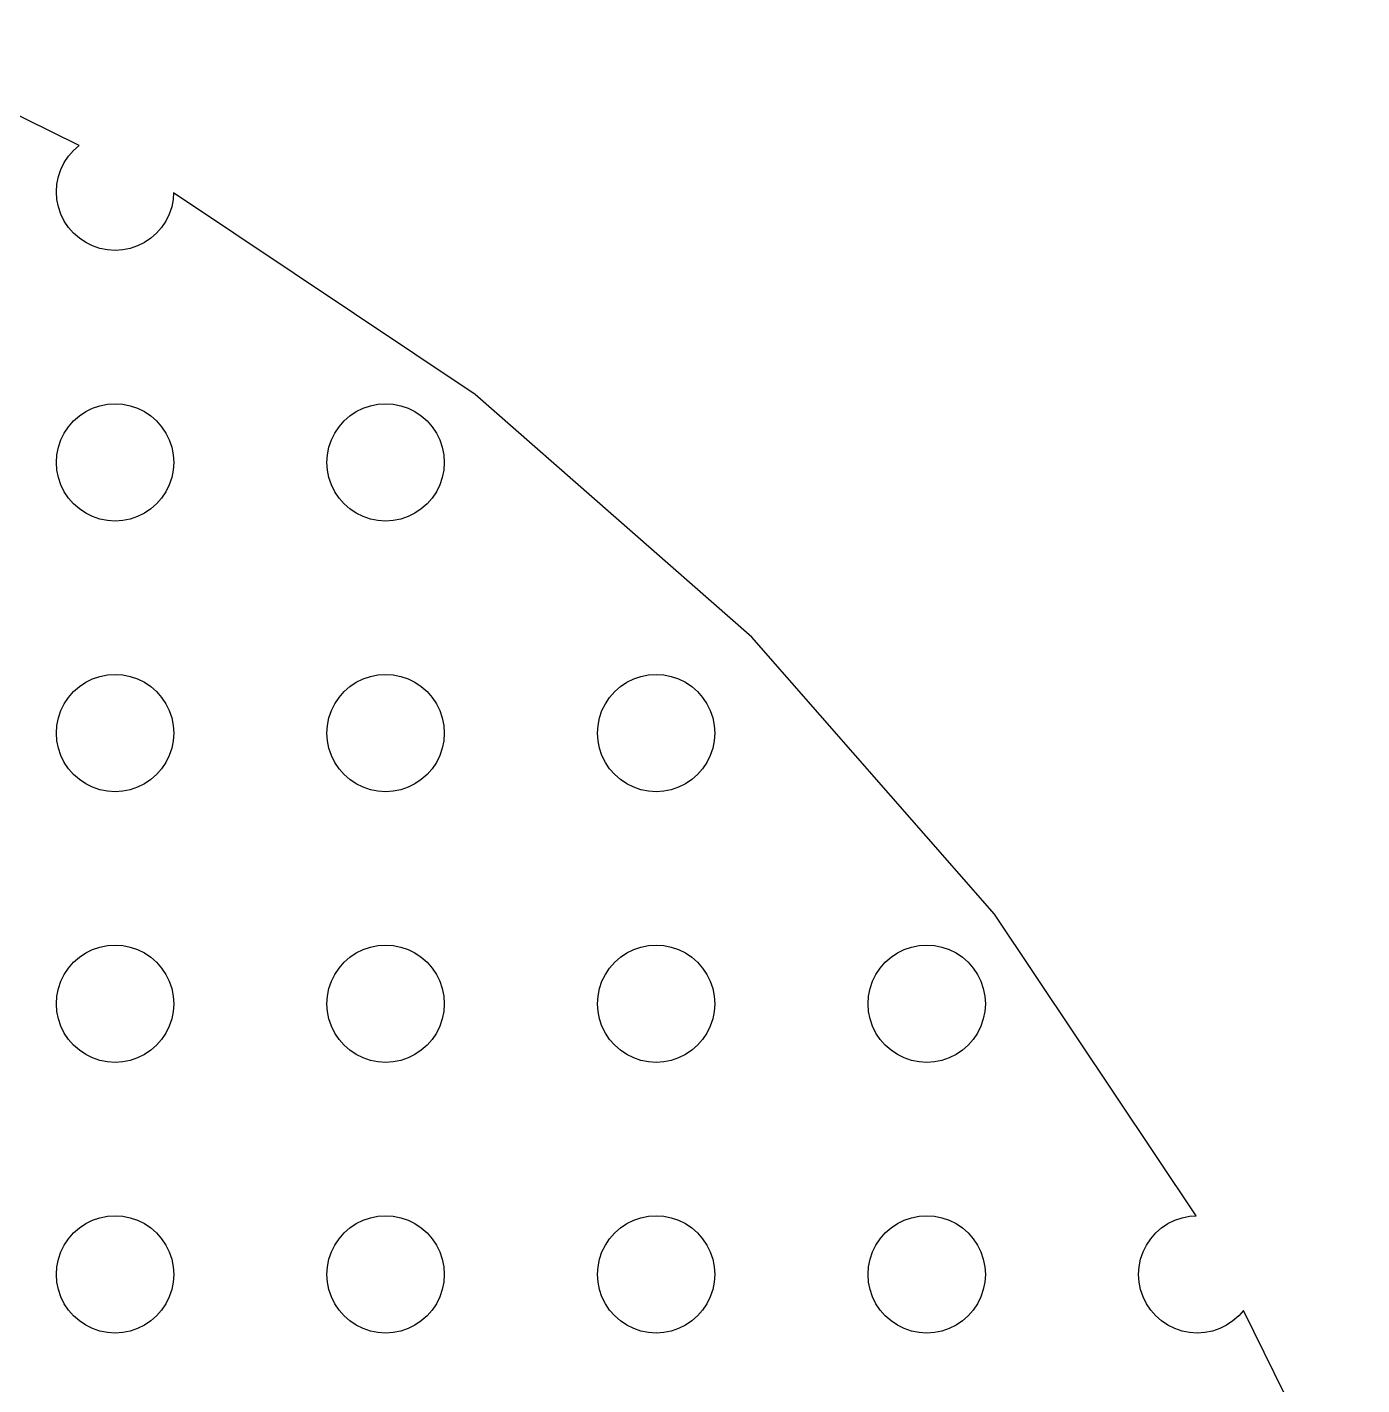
# Model space of a CAD drawing. Header units: metres. Extents: x -156 to 156, y -156 to 156.
# Drawn here: x 70.1 to 144.1, y 68.9 to 144.1 of the extents above; entities that cross this region are included whole.
import ezdxf

# ---------------------------------------------------------------- set-up
doc = ezdxf.new("R2010")
doc.units = ezdxf.units.M

msp = doc.modelspace()

# ---------------------------------------------------------------- linework, layer by layer
for p, q in [((73.0045, 137.563), (59.6986, 144.125)), ((72.1854, 136.625), (72.4216, 136.978)), ((72.4216, 136.978), (72.7019, 137.298)), ((72.7019, 137.298), (73.0045, 137.563)), ((71.8607, 135.841), (71.9974, 136.244)), ((71.9974, 136.244), (72.1854, 136.625)), ((71.7778, 135.424), (71.8607, 135.841)), ((71.75, 135), (71.7778, 135.424)), ((71.7778, 134.576), (71.75, 135)), ((78.2458, 134.936), (78.2222, 134.576)), ((94.9668, 123.763), (78.2458, 134.936)), ((71.8607, 134.159), (71.7778, 134.576)), ((71.9974, 133.756), (71.8607, 134.159)), ((78.1393, 134.159), (78.0026, 133.756)), ((78.2222, 134.576), (78.1393, 134.159)), ((72.1854, 133.375), (71.9974, 133.756)), ((72.4216, 133.022), (72.1854, 133.375)), ((77.8146, 133.375), (77.5784, 133.022)), ((78.0026, 133.756), (77.8146, 133.375)), ((72.7019, 132.702), (72.4216, 133.022)), ((73.0215, 132.422), (72.7019, 132.702)), ((77.2981, 132.702), (76.9785, 132.422)), ((77.5784, 133.022), (77.2981, 132.702)), ((73.375, 132.185), (73.0215, 132.422)), ((73.7563, 131.997), (73.375, 132.185)), ((74.1588, 131.861), (73.7563, 131.997)), ((74.5758, 131.778), (74.1588, 131.861)), ((75, 131.75), (74.5758, 131.778)), ((75.4242, 131.778), (75, 131.75)), ((75.8412, 131.861), (75.4242, 131.778)), ((76.2437, 131.997), (75.8412, 131.861)), ((76.625, 132.185), (76.2437, 131.997)), ((76.9785, 132.422), (76.625, 132.185)), ((110.309, 110.309), (94.9668, 123.763)), ((73.0215, 122.578), (73.375, 122.815)), ((73.375, 122.815), (73.7563, 123.003)), ((73.7563, 123.003), (74.1588, 123.139)), ((74.1588, 123.139), (74.5758, 123.222)), ((74.5758, 123.222), (75, 123.25)), ((75, 123.25), (75.4242, 123.222)), ((75.4242, 123.222), (75.8412, 123.139)), ((75.8412, 123.139), (76.2437, 123.003)), ((76.2437, 123.003), (76.625, 122.815)), ((76.625, 122.815), (76.9785, 122.578)), ((88.0215, 122.578), (88.375, 122.815)), ((88.375, 122.815), (88.7563, 123.003)), ((88.7563, 123.003), (89.1588, 123.139)), ((89.1588, 123.139), (89.5758, 123.222)), ((89.5758, 123.222), (90, 123.25)), ((90, 123.25), (90.4242, 123.222)), ((90.4242, 123.222), (90.8412, 123.139)), ((90.8412, 123.139), (91.2437, 123.003)), ((91.2437, 123.003), (91.625, 122.815)), ((91.625, 122.815), (91.9785, 122.578)), ((72.1854, 121.625), (72.4216, 121.978)), ((72.4216, 121.978), (72.7019, 122.298)), ((72.7019, 122.298), (73.0215, 122.578)), ((76.9785, 122.578), (77.2981, 122.298)), ((77.2981, 122.298), (77.5784, 121.978)), ((77.5784, 121.978), (77.8146, 121.625)), ((87.1854, 121.625), (87.4216, 121.978)), ((87.4216, 121.978), (87.7019, 122.298)), ((87.7019, 122.298), (88.0215, 122.578)), ((91.9785, 122.578), (92.2981, 122.298)), ((92.2981, 122.298), (92.5784, 121.978)), ((92.5784, 121.978), (92.8146, 121.625)), ((71.8607, 120.841), (71.9974, 121.244)), ((71.9974, 121.244), (72.1854, 121.625)), ((77.8146, 121.625), (78.0026, 121.244)), ((78.0026, 121.244), (78.1393, 120.841)), ((86.8607, 120.841), (86.9974, 121.244)), ((86.9974, 121.244), (87.1854, 121.625)), ((92.8146, 121.625), (93.0026, 121.244)), ((93.0026, 121.244), (93.1393, 120.841)), ((71.75, 120), (71.7778, 120.424)), ((71.7778, 120.424), (71.8607, 120.841)), ((78.1393, 120.841), (78.2222, 120.424)), ((78.2222, 120.424), (78.25, 120)), ((86.75, 120), (86.7778, 120.424)), ((86.7778, 120.424), (86.8607, 120.841)), ((93.1393, 120.841), (93.2222, 120.424)), ((93.2222, 120.424), (93.25, 120)), ((71.7778, 119.576), (71.75, 120)), ((78.25, 120), (78.2222, 119.576)), ((86.7778, 119.576), (86.75, 120)), ((93.25, 120), (93.2222, 119.576)), ((71.8607, 119.159), (71.7778, 119.576)), ((71.9974, 118.756), (71.8607, 119.159)), ((78.1393, 119.159), (78.0026, 118.756)), ((78.2222, 119.576), (78.1393, 119.159)), ((86.8607, 119.159), (86.7778, 119.576)), ((86.9974, 118.756), (86.8607, 119.159)), ((93.1393, 119.159), (93.0026, 118.756)), ((93.2222, 119.576), (93.1393, 119.159)), ((72.1854, 118.375), (71.9974, 118.756)), ((72.4216, 118.022), (72.1854, 118.375)), ((77.8146, 118.375), (77.5784, 118.022)), ((78.0026, 118.756), (77.8146, 118.375)), ((87.1854, 118.375), (86.9974, 118.756)), ((87.4216, 118.022), (87.1854, 118.375)), ((92.8146, 118.375), (92.5784, 118.022)), ((93.0026, 118.756), (92.8146, 118.375)), ((72.7019, 117.702), (72.4216, 118.022)), ((73.0215, 117.422), (72.7019, 117.702)), ((73.375, 117.185), (73.0215, 117.422)), ((76.9785, 117.422), (76.625, 117.185)), ((77.2981, 117.702), (76.9785, 117.422)), ((77.5784, 118.022), (77.2981, 117.702)), ((87.7019, 117.702), (87.4216, 118.022)), ((88.0215, 117.422), (87.7019, 117.702)), ((88.375, 117.185), (88.0215, 117.422)), ((91.9785, 117.422), (91.625, 117.185)), ((92.2981, 117.702), (91.9785, 117.422)), ((92.5784, 118.022), (92.2981, 117.702)), ((73.7563, 116.997), (73.375, 117.185)), ((74.1588, 116.861), (73.7563, 116.997)), ((74.5758, 116.778), (74.1588, 116.861)), ((75, 116.75), (74.5758, 116.778)), ((75.4242, 116.778), (75, 116.75)), ((75.8412, 116.861), (75.4242, 116.778)), ((76.2437, 116.997), (75.8412, 116.861)), ((76.625, 117.185), (76.2437, 116.997)), ((88.7563, 116.997), (88.375, 117.185)), ((89.1588, 116.861), (88.7563, 116.997)), ((89.5758, 116.778), (89.1588, 116.861)), ((90, 116.75), (89.5758, 116.778)), ((90.4242, 116.778), (90, 116.75)), ((90.8412, 116.861), (90.4242, 116.778)), ((91.2437, 116.997), (90.8412, 116.861)), ((91.625, 117.185), (91.2437, 116.997)), ((123.763, 94.9668), (110.309, 110.309)), ((73.0215, 107.578), (73.375, 107.815)), ((73.375, 107.815), (73.7563, 108.003)), ((73.7563, 108.003), (74.1588, 108.139)), ((74.1588, 108.139), (74.5758, 108.222)), ((74.5758, 108.222), (75, 108.25)), ((75, 108.25), (75.4242, 108.222)), ((75.4242, 108.222), (75.8412, 108.139)), ((75.8412, 108.139), (76.2437, 108.003)), ((76.2437, 108.003), (76.625, 107.815)), ((76.625, 107.815), (76.9785, 107.578)), ((88.0215, 107.578), (88.375, 107.815)), ((88.375, 107.815), (88.7563, 108.003)), ((88.7563, 108.003), (89.1588, 108.139)), ((89.1588, 108.139), (89.5758, 108.222)), ((89.5758, 108.222), (90, 108.25)), ((90, 108.25), (90.4242, 108.222)), ((90.4242, 108.222), (90.8412, 108.139)), ((90.8412, 108.139), (91.2437, 108.003)), ((91.2437, 108.003), (91.625, 107.815)), ((91.625, 107.815), (91.9785, 107.578)), ((103.022, 107.578), (103.375, 107.815)), ((103.375, 107.815), (103.756, 108.003)), ((103.756, 108.003), (104.159, 108.139)), ((104.159, 108.139), (104.576, 108.222)), ((104.576, 108.222), (105, 108.25)), ((105, 108.25), (105.424, 108.222)), ((105.424, 108.222), (105.841, 108.139)), ((105.841, 108.139), (106.244, 108.003)), ((106.244, 108.003), (106.625, 107.815)), ((106.625, 107.815), (106.978, 107.578)), ((72.1854, 106.625), (72.4216, 106.978)), ((72.4216, 106.978), (72.7019, 107.298)), ((72.7019, 107.298), (73.0215, 107.578)), ((76.9785, 107.578), (77.2981, 107.298)), ((77.2981, 107.298), (77.5784, 106.978)), ((77.5784, 106.978), (77.8146, 106.625)), ((87.1854, 106.625), (87.4216, 106.978)), ((87.4216, 106.978), (87.7019, 107.298)), ((87.7019, 107.298), (88.0215, 107.578)), ((91.9785, 107.578), (92.2981, 107.298)), ((92.2981, 107.298), (92.5784, 106.978)), ((92.5784, 106.978), (92.8146, 106.625)), ((102.185, 106.625), (102.422, 106.978)), ((102.422, 106.978), (102.702, 107.298)), ((102.702, 107.298), (103.022, 107.578)), ((106.978, 107.578), (107.298, 107.298)), ((107.298, 107.298), (107.578, 106.978)), ((107.578, 106.978), (107.815, 106.625)), ((71.8607, 105.841), (71.9974, 106.244)), ((71.9974, 106.244), (72.1854, 106.625)), ((77.8146, 106.625), (78.0026, 106.244)), ((78.0026, 106.244), (78.1393, 105.841)), ((86.8607, 105.841), (86.9974, 106.244)), ((86.9974, 106.244), (87.1854, 106.625)), ((92.8146, 106.625), (93.0026, 106.244)), ((93.0026, 106.244), (93.1393, 105.841)), ((101.861, 105.841), (101.997, 106.244)), ((101.997, 106.244), (102.185, 106.625)), ((107.815, 106.625), (108.003, 106.244)), ((108.003, 106.244), (108.139, 105.841)), ((71.75, 105), (71.7778, 105.424)), ((71.7778, 105.424), (71.8607, 105.841)), ((78.1393, 105.841), (78.2222, 105.424)), ((78.2222, 105.424), (78.25, 105)), ((86.75, 105), (86.7778, 105.424)), ((86.7778, 105.424), (86.8607, 105.841)), ((93.1393, 105.841), (93.2222, 105.424)), ((93.2222, 105.424), (93.25, 105)), ((101.75, 105), (101.778, 105.424)), ((101.778, 105.424), (101.861, 105.841)), ((108.139, 105.841), (108.222, 105.424)), ((108.222, 105.424), (108.25, 105)), ((71.7778, 104.576), (71.75, 105)), ((78.25, 105), (78.2222, 104.576)), ((86.7778, 104.576), (86.75, 105)), ((93.25, 105), (93.2222, 104.576)), ((101.778, 104.576), (101.75, 105)), ((108.25, 105), (108.222, 104.576)), ((71.8607, 104.159), (71.7778, 104.576)), ((71.9974, 103.756), (71.8607, 104.159)), ((78.1393, 104.159), (78.0026, 103.756)), ((78.2222, 104.576), (78.1393, 104.159)), ((86.8607, 104.159), (86.7778, 104.576)), ((86.9974, 103.756), (86.8607, 104.159)), ((93.1393, 104.159), (93.0026, 103.756)), ((93.2222, 104.576), (93.1393, 104.159)), ((101.861, 104.159), (101.778, 104.576)), ((101.997, 103.756), (101.861, 104.159)), ((108.139, 104.159), (108.003, 103.756)), ((108.222, 104.576), (108.139, 104.159)), ((72.1854, 103.375), (71.9974, 103.756)), ((72.4216, 103.022), (72.1854, 103.375)), ((77.8146, 103.375), (77.5784, 103.022)), ((78.0026, 103.756), (77.8146, 103.375)), ((87.1854, 103.375), (86.9974, 103.756)), ((87.4216, 103.022), (87.1854, 103.375)), ((92.8146, 103.375), (92.5784, 103.022)), ((93.0026, 103.756), (92.8146, 103.375)), ((102.185, 103.375), (101.997, 103.756)), ((102.422, 103.022), (102.185, 103.375)), ((107.815, 103.375), (107.578, 103.022)), ((108.003, 103.756), (107.815, 103.375)), ((72.7019, 102.702), (72.4216, 103.022)), ((73.0215, 102.422), (72.7019, 102.702)), ((73.375, 102.185), (73.0215, 102.422)), ((76.9785, 102.422), (76.625, 102.185)), ((77.2981, 102.702), (76.9785, 102.422)), ((77.5784, 103.022), (77.2981, 102.702)), ((87.7019, 102.702), (87.4216, 103.022)), ((88.0215, 102.422), (87.7019, 102.702)), ((88.375, 102.185), (88.0215, 102.422)), ((91.9785, 102.422), (91.625, 102.185)), ((92.2981, 102.702), (91.9785, 102.422)), ((92.5784, 103.022), (92.2981, 102.702)), ((102.702, 102.702), (102.422, 103.022)), ((103.022, 102.422), (102.702, 102.702)), ((103.375, 102.185), (103.022, 102.422)), ((106.978, 102.422), (106.625, 102.185)), ((107.298, 102.702), (106.978, 102.422)), ((107.578, 103.022), (107.298, 102.702)), ((73.7563, 101.997), (73.375, 102.185)), ((74.1588, 101.861), (73.7563, 101.997)), ((74.5758, 101.778), (74.1588, 101.861)), ((75, 101.75), (74.5758, 101.778)), ((75.4242, 101.778), (75, 101.75)), ((75.8412, 101.861), (75.4242, 101.778)), ((76.2437, 101.997), (75.8412, 101.861)), ((76.625, 102.185), (76.2437, 101.997)), ((88.7563, 101.997), (88.375, 102.185)), ((89.1588, 101.861), (88.7563, 101.997)), ((89.5758, 101.778), (89.1588, 101.861)), ((90, 101.75), (89.5758, 101.778)), ((90.4242, 101.778), (90, 101.75)), ((90.8412, 101.861), (90.4242, 101.778)), ((91.2437, 101.997), (90.8412, 101.861)), ((91.625, 102.185), (91.2437, 101.997)), ((103.756, 101.997), (103.375, 102.185)), ((104.159, 101.861), (103.756, 101.997)), ((104.576, 101.778), (104.159, 101.861)), ((105, 101.75), (104.576, 101.778)), ((105.424, 101.778), (105, 101.75)), ((105.841, 101.861), (105.424, 101.778)), ((106.244, 101.997), (105.841, 101.861)), ((106.625, 102.185), (106.244, 101.997)), ((134.936, 78.2458), (123.763, 94.9668)), ((72.7019, 92.2981), (73.0215, 92.5784)), ((73.0215, 92.5784), (73.375, 92.8146)), ((73.375, 92.8146), (73.7563, 93.0026)), ((73.7563, 93.0026), (74.1588, 93.1393)), ((74.1588, 93.1393), (74.5758, 93.2222)), ((74.5758, 93.2222), (75, 93.25)), ((75, 93.25), (75.4242, 93.2222)), ((75.4242, 93.2222), (75.8412, 93.1393)), ((75.8412, 93.1393), (76.2437, 93.0026)), ((76.2437, 93.0026), (76.625, 92.8146)), ((76.625, 92.8146), (76.9785, 92.5784)), ((76.9785, 92.5784), (77.2981, 92.2981)), ((87.7019, 92.2981), (88.0215, 92.5784)), ((88.0215, 92.5784), (88.375, 92.8146)), ((88.375, 92.8146), (88.7563, 93.0026)), ((88.7563, 93.0026), (89.1588, 93.1393)), ((89.1588, 93.1393), (89.5758, 93.2222)), ((89.5758, 93.2222), (90, 93.25)), ((90, 93.25), (90.4242, 93.2222)), ((90.4242, 93.2222), (90.8412, 93.1393)), ((90.8412, 93.1393), (91.2437, 93.0026)), ((91.2437, 93.0026), (91.625, 92.8146)), ((91.625, 92.8146), (91.9785, 92.5784)), ((91.9785, 92.5784), (92.2981, 92.2981)), ((102.702, 92.2981), (103.022, 92.5784)), ((103.022, 92.5784), (103.375, 92.8146)), ((103.375, 92.8146), (103.756, 93.0026)), ((103.756, 93.0026), (104.159, 93.1393)), ((104.159, 93.1393), (104.576, 93.2222)), ((104.576, 93.2222), (105, 93.25)), ((105, 93.25), (105.424, 93.2222)), ((105.424, 93.2222), (105.841, 93.1393)), ((105.841, 93.1393), (106.244, 93.0026)), ((106.244, 93.0026), (106.625, 92.8146)), ((106.625, 92.8146), (106.978, 92.5784)), ((106.978, 92.5784), (107.298, 92.2981)), ((117.702, 92.2981), (118.022, 92.5784)), ((118.022, 92.5784), (118.375, 92.8146)), ((118.375, 92.8146), (118.756, 93.0026)), ((118.756, 93.0026), (119.159, 93.1393)), ((119.159, 93.1393), (119.576, 93.2222)), ((119.576, 93.2222), (120, 93.25)), ((120, 93.25), (120.424, 93.2222)), ((120.424, 93.2222), (120.841, 93.1393)), ((120.841, 93.1393), (121.244, 93.0026)), ((121.244, 93.0026), (121.625, 92.8146)), ((121.625, 92.8146), (121.978, 92.5784)), ((121.978, 92.5784), (122.298, 92.2981)), ((72.1854, 91.625), (72.4216, 91.9785)), ((72.4216, 91.9785), (72.7019, 92.2981)), ((77.2981, 92.2981), (77.5784, 91.9785)), ((77.5784, 91.9785), (77.8146, 91.625)), ((87.1854, 91.625), (87.4216, 91.9785)), ((87.4216, 91.9785), (87.7019, 92.2981)), ((92.2981, 92.2981), (92.5784, 91.9785)), ((92.5784, 91.9785), (92.8146, 91.625)), ((102.185, 91.625), (102.422, 91.9785)), ((102.422, 91.9785), (102.702, 92.2981)), ((107.298, 92.2981), (107.578, 91.9785)), ((107.578, 91.9785), (107.815, 91.625)), ((117.185, 91.625), (117.422, 91.9785)), ((117.422, 91.9785), (117.702, 92.2981)), ((122.298, 92.2981), (122.578, 91.9785)), ((122.578, 91.9785), (122.815, 91.625)), ((71.8607, 90.8412), (71.9974, 91.2437)), ((71.9974, 91.2437), (72.1854, 91.625)), ((77.8146, 91.625), (78.0026, 91.2437)), ((78.0026, 91.2437), (78.1393, 90.8412)), ((86.8607, 90.8412), (86.9974, 91.2437)), ((86.9974, 91.2437), (87.1854, 91.625)), ((92.8146, 91.625), (93.0026, 91.2437)), ((93.0026, 91.2437), (93.1393, 90.8412)), ((101.861, 90.8412), (101.997, 91.2437)), ((101.997, 91.2437), (102.185, 91.625)), ((107.815, 91.625), (108.003, 91.2437)), ((108.003, 91.2437), (108.139, 90.8412)), ((116.861, 90.8412), (116.997, 91.2437)), ((116.997, 91.2437), (117.185, 91.625)), ((122.815, 91.625), (123.003, 91.2437)), ((123.003, 91.2437), (123.139, 90.8412)), ((71.75, 90), (71.7778, 90.4242)), ((71.7778, 90.4242), (71.8607, 90.8412)), ((78.1393, 90.8412), (78.2222, 90.4242)), ((78.2222, 90.4242), (78.25, 90)), ((86.75, 90), (86.7778, 90.4242)), ((86.7778, 90.4242), (86.8607, 90.8412)), ((93.1393, 90.8412), (93.2222, 90.4242)), ((93.2222, 90.4242), (93.25, 90)), ((101.75, 90), (101.778, 90.4242)), ((101.778, 90.4242), (101.861, 90.8412)), ((108.139, 90.8412), (108.222, 90.4242)), ((108.222, 90.4242), (108.25, 90)), ((116.75, 90), (116.778, 90.4242)), ((116.778, 90.4242), (116.861, 90.8412)), ((123.139, 90.8412), (123.222, 90.4242)), ((123.222, 90.4242), (123.25, 90)), ((71.7778, 89.5758), (71.75, 90)), ((71.8607, 89.1588), (71.7778, 89.5758)), ((78.2222, 89.5758), (78.1393, 89.1588)), ((78.25, 90), (78.2222, 89.5758)), ((86.7778, 89.5758), (86.75, 90)), ((86.8607, 89.1588), (86.7778, 89.5758)), ((93.2222, 89.5758), (93.1393, 89.1588)), ((93.25, 90), (93.2222, 89.5758)), ((101.778, 89.5758), (101.75, 90)), ((101.861, 89.1588), (101.778, 89.5758)), ((108.222, 89.5758), (108.139, 89.1588)), ((108.25, 90), (108.222, 89.5758)), ((116.778, 89.5758), (116.75, 90)), ((116.861, 89.1588), (116.778, 89.5758)), ((123.222, 89.5758), (123.139, 89.1588)), ((123.25, 90), (123.222, 89.5758)), ((71.9974, 88.7563), (71.8607, 89.1588)), ((78.1393, 89.1588), (78.0026, 88.7563)), ((86.9974, 88.7563), (86.8607, 89.1588)), ((93.1393, 89.1588), (93.0026, 88.7563)), ((101.997, 88.7563), (101.861, 89.1588)), ((108.139, 89.1588), (108.003, 88.7563)), ((116.997, 88.7563), (116.861, 89.1588)), ((123.139, 89.1588), (123.003, 88.7563)), ((72.1854, 88.375), (71.9974, 88.7563)), ((72.4216, 88.0215), (72.1854, 88.375)), ((77.8146, 88.375), (77.5784, 88.0215)), ((78.0026, 88.7563), (77.8146, 88.375)), ((87.1854, 88.375), (86.9974, 88.7563)), ((87.4216, 88.0215), (87.1854, 88.375)), ((92.8146, 88.375), (92.5784, 88.0215)), ((93.0026, 88.7563), (92.8146, 88.375)), ((102.185, 88.375), (101.997, 88.7563)), ((102.422, 88.0215), (102.185, 88.375)), ((107.815, 88.375), (107.578, 88.0215)), ((108.003, 88.7563), (107.815, 88.375)), ((117.185, 88.375), (116.997, 88.7563)), ((117.422, 88.0215), (117.185, 88.375)), ((122.815, 88.375), (122.578, 88.0215)), ((123.003, 88.7563), (122.815, 88.375)), ((72.7019, 87.7019), (72.4216, 88.0215)), ((73.0215, 87.4216), (72.7019, 87.7019)), ((73.375, 87.1854), (73.0215, 87.4216)), ((76.9785, 87.4216), (76.625, 87.1854)), ((77.2981, 87.7019), (76.9785, 87.4216)), ((77.5784, 88.0215), (77.2981, 87.7019)), ((87.7019, 87.7019), (87.4216, 88.0215)), ((88.0215, 87.4216), (87.7019, 87.7019)), ((88.375, 87.1854), (88.0215, 87.4216)), ((91.9785, 87.4216), (91.625, 87.1854)), ((92.2981, 87.7019), (91.9785, 87.4216)), ((92.5784, 88.0215), (92.2981, 87.7019)), ((102.702, 87.7019), (102.422, 88.0215)), ((103.022, 87.4216), (102.702, 87.7019)), ((103.375, 87.1854), (103.022, 87.4216)), ((106.978, 87.4216), (106.625, 87.1854)), ((107.298, 87.7019), (106.978, 87.4216)), ((107.578, 88.0215), (107.298, 87.7019)), ((117.702, 87.7019), (117.422, 88.0215)), ((118.022, 87.4216), (117.702, 87.7019)), ((118.375, 87.1854), (118.022, 87.4216)), ((121.978, 87.4216), (121.625, 87.1854)), ((122.298, 87.7019), (121.978, 87.4216)), ((122.578, 88.0215), (122.298, 87.7019)), ((73.7563, 86.9974), (73.375, 87.1854)), ((74.1588, 86.8607), (73.7563, 86.9974)), ((74.5758, 86.7778), (74.1588, 86.8607)), ((75, 86.75), (74.5758, 86.7778)), ((75.4242, 86.7778), (75, 86.75)), ((75.8412, 86.8607), (75.4242, 86.7778)), ((76.2437, 86.9974), (75.8412, 86.8607)), ((76.625, 87.1854), (76.2437, 86.9974)), ((88.7563, 86.9974), (88.375, 87.1854)), ((89.1588, 86.8607), (88.7563, 86.9974)), ((89.5758, 86.7778), (89.1588, 86.8607)), ((90, 86.75), (89.5758, 86.7778)), ((90.4242, 86.7778), (90, 86.75)), ((90.8412, 86.8607), (90.4242, 86.7778)), ((91.2437, 86.9974), (90.8412, 86.8607)), ((91.625, 87.1854), (91.2437, 86.9974)), ((103.756, 86.9974), (103.375, 87.1854)), ((104.159, 86.8607), (103.756, 86.9974)), ((104.576, 86.7778), (104.159, 86.8607)), ((105, 86.75), (104.576, 86.7778)), ((105.424, 86.7778), (105, 86.75)), ((105.841, 86.8607), (105.424, 86.7778)), ((106.244, 86.9974), (105.841, 86.8607)), ((106.625, 87.1854), (106.244, 86.9974)), ((118.756, 86.9974), (118.375, 87.1854)), ((119.159, 86.8607), (118.756, 86.9974)), ((119.576, 86.7778), (119.159, 86.8607)), ((120, 86.75), (119.576, 86.7778)), ((120.424, 86.7778), (120, 86.75)), ((120.841, 86.8607), (120.424, 86.7778)), ((121.244, 86.9974), (120.841, 86.8607)), ((121.625, 87.1854), (121.244, 86.9974)), ((72.7019, 77.2981), (73.0215, 77.5784)), ((73.0215, 77.5784), (73.375, 77.8146)), ((73.375, 77.8146), (73.7563, 78.0026)), ((73.7563, 78.0026), (74.1588, 78.1393)), ((74.1588, 78.1393), (74.5758, 78.2222)), ((74.5758, 78.2222), (75, 78.25)), ((75, 78.25), (75.4242, 78.2222)), ((75.4242, 78.2222), (75.8412, 78.1393)), ((75.8412, 78.1393), (76.2437, 78.0026)), ((76.2437, 78.0026), (76.625, 77.8146)), ((76.625, 77.8146), (76.9785, 77.5784)), ((76.9785, 77.5784), (77.2981, 77.2981)), ((87.7019, 77.2981), (88.0215, 77.5784)), ((88.0215, 77.5784), (88.375, 77.8146)), ((88.375, 77.8146), (88.7563, 78.0026)), ((88.7563, 78.0026), (89.1588, 78.1393)), ((89.1588, 78.1393), (89.5758, 78.2222)), ((89.5758, 78.2222), (90, 78.25)), ((90, 78.25), (90.4242, 78.2222)), ((90.4242, 78.2222), (90.8412, 78.1393)), ((90.8412, 78.1393), (91.2437, 78.0026)), ((91.2437, 78.0026), (91.625, 77.8146)), ((91.625, 77.8146), (91.9785, 77.5784)), ((91.9785, 77.5784), (92.2981, 77.2981)), ((102.702, 77.2981), (103.022, 77.5784)), ((103.022, 77.5784), (103.375, 77.8146)), ((103.375, 77.8146), (103.756, 78.0026)), ((103.756, 78.0026), (104.159, 78.1393)), ((104.159, 78.1393), (104.576, 78.2222)), ((104.576, 78.2222), (105, 78.25)), ((105, 78.25), (105.424, 78.2222)), ((105.424, 78.2222), (105.841, 78.1393)), ((105.841, 78.1393), (106.244, 78.0026)), ((106.244, 78.0026), (106.625, 77.8146)), ((106.625, 77.8146), (106.978, 77.5784)), ((106.978, 77.5784), (107.298, 77.2981)), ((117.702, 77.2981), (118.022, 77.5784)), ((118.022, 77.5784), (118.375, 77.8146)), ((118.375, 77.8146), (118.756, 78.0026)), ((118.756, 78.0026), (119.159, 78.1393)), ((119.159, 78.1393), (119.576, 78.2222)), ((119.576, 78.2222), (120, 78.25)), ((120, 78.25), (120.424, 78.2222)), ((120.424, 78.2222), (120.841, 78.1393)), ((120.841, 78.1393), (121.244, 78.0026)), ((121.244, 78.0026), (121.625, 77.8146)), ((121.625, 77.8146), (121.978, 77.5784)), ((121.978, 77.5784), (122.298, 77.2981)), ((132.702, 77.2981), (133.022, 77.5784)), ((133.022, 77.5784), (133.375, 77.8146)), ((133.375, 77.8146), (133.756, 78.0026)), ((133.756, 78.0026), (134.159, 78.1393)), ((134.159, 78.1393), (134.576, 78.2222)), ((134.576, 78.2222), (134.936, 78.2458)), ((72.1854, 76.625), (72.4216, 76.9785)), ((72.4216, 76.9785), (72.7019, 77.2981)), ((77.2981, 77.2981), (77.5784, 76.9785)), ((77.5784, 76.9785), (77.8146, 76.625)), ((87.1854, 76.625), (87.4216, 76.9785)), ((87.4216, 76.9785), (87.7019, 77.2981)), ((92.2981, 77.2981), (92.5784, 76.9785)), ((92.5784, 76.9785), (92.8146, 76.625)), ((102.185, 76.625), (102.422, 76.9785)), ((102.422, 76.9785), (102.702, 77.2981)), ((107.298, 77.2981), (107.578, 76.9785)), ((107.578, 76.9785), (107.815, 76.625)), ((117.185, 76.625), (117.422, 76.9785)), ((117.422, 76.9785), (117.702, 77.2981)), ((122.298, 77.2981), (122.578, 76.9785)), ((122.578, 76.9785), (122.815, 76.625)), ((132.185, 76.625), (132.422, 76.9785)), ((132.422, 76.9785), (132.702, 77.2981)), ((71.8607, 75.8412), (71.9974, 76.2437)), ((71.9974, 76.2437), (72.1854, 76.625)), ((77.8146, 76.625), (78.0026, 76.2437)), ((78.0026, 76.2437), (78.1393, 75.8412)), ((86.8607, 75.8412), (86.9974, 76.2437)), ((86.9974, 76.2437), (87.1854, 76.625)), ((92.8146, 76.625), (93.0026, 76.2437)), ((93.0026, 76.2437), (93.1393, 75.8412)), ((101.861, 75.8412), (101.997, 76.2437)), ((101.997, 76.2437), (102.185, 76.625)), ((107.815, 76.625), (108.003, 76.2437)), ((108.003, 76.2437), (108.139, 75.8412)), ((116.861, 75.8412), (116.997, 76.2437)), ((116.997, 76.2437), (117.185, 76.625)), ((122.815, 76.625), (123.003, 76.2437)), ((123.003, 76.2437), (123.139, 75.8412)), ((131.861, 75.8412), (131.997, 76.2437)), ((131.997, 76.2437), (132.185, 76.625)), ((71.75, 75), (71.7778, 75.4242)), ((71.7778, 75.4242), (71.8607, 75.8412)), ((78.1393, 75.8412), (78.2222, 75.4242)), ((78.2222, 75.4242), (78.25, 75)), ((86.75, 75), (86.7778, 75.4242)), ((86.7778, 75.4242), (86.8607, 75.8412)), ((93.1393, 75.8412), (93.2222, 75.4242)), ((93.2222, 75.4242), (93.25, 75)), ((101.75, 75), (101.778, 75.4242)), ((101.778, 75.4242), (101.861, 75.8412)), ((108.139, 75.8412), (108.222, 75.4242)), ((108.222, 75.4242), (108.25, 75)), ((116.75, 75), (116.778, 75.4242)), ((116.778, 75.4242), (116.861, 75.8412)), ((123.139, 75.8412), (123.222, 75.4242)), ((123.222, 75.4242), (123.25, 75)), ((131.75, 75), (131.778, 75.4242)), ((131.778, 75.4242), (131.861, 75.8412)), ((71.7778, 74.5758), (71.75, 75)), ((71.8607, 74.1588), (71.7778, 74.5758)), ((78.2222, 74.5758), (78.1393, 74.1588)), ((78.25, 75), (78.2222, 74.5758)), ((86.7778, 74.5758), (86.75, 75)), ((86.8607, 74.1588), (86.7778, 74.5758)), ((93.2222, 74.5758), (93.1393, 74.1588)), ((93.25, 75), (93.2222, 74.5758)), ((101.778, 74.5758), (101.75, 75)), ((101.861, 74.1588), (101.778, 74.5758)), ((108.222, 74.5758), (108.139, 74.1588)), ((108.25, 75), (108.222, 74.5758)), ((116.778, 74.5758), (116.75, 75)), ((116.861, 74.1588), (116.778, 74.5758)), ((123.222, 74.5758), (123.139, 74.1588)), ((123.25, 75), (123.222, 74.5758)), ((131.778, 74.5758), (131.75, 75)), ((131.861, 74.1588), (131.778, 74.5758)), ((71.9974, 73.7563), (71.8607, 74.1588)), ((72.1854, 73.375), (71.9974, 73.7563)), ((78.0026, 73.7563), (77.8146, 73.375)), ((78.1393, 74.1588), (78.0026, 73.7563)), ((86.9974, 73.7563), (86.8607, 74.1588)), ((87.1854, 73.375), (86.9974, 73.7563)), ((93.0026, 73.7563), (92.8146, 73.375)), ((93.1393, 74.1588), (93.0026, 73.7563)), ((101.997, 73.7563), (101.861, 74.1588)), ((102.185, 73.375), (101.997, 73.7563)), ((108.003, 73.7563), (107.815, 73.375)), ((108.139, 74.1588), (108.003, 73.7563)), ((116.997, 73.7563), (116.861, 74.1588)), ((117.185, 73.375), (116.997, 73.7563)), ((123.003, 73.7563), (122.815, 73.375)), ((123.139, 74.1588), (123.003, 73.7563)), ((131.997, 73.7563), (131.861, 74.1588)), ((132.185, 73.375), (131.997, 73.7563)), ((72.4216, 73.0215), (72.1854, 73.375)), ((72.7019, 72.7019), (72.4216, 73.0215)), ((77.5784, 73.0215), (77.2981, 72.7019)), ((77.8146, 73.375), (77.5784, 73.0215)), ((87.4216, 73.0215), (87.1854, 73.375)), ((87.7019, 72.7019), (87.4216, 73.0215)), ((92.5784, 73.0215), (92.2981, 72.7019)), ((92.8146, 73.375), (92.5784, 73.0215)), ((102.422, 73.0215), (102.185, 73.375)), ((102.702, 72.7019), (102.422, 73.0215)), ((107.578, 73.0215), (107.298, 72.7019)), ((107.815, 73.375), (107.578, 73.0215)), ((117.422, 73.0215), (117.185, 73.375)), ((117.702, 72.7019), (117.422, 73.0215)), ((122.578, 73.0215), (122.298, 72.7019)), ((122.815, 73.375), (122.578, 73.0215)), ((132.422, 73.0215), (132.185, 73.375)), ((132.702, 72.7019), (132.422, 73.0215)), ((137.563, 73.0045), (137.298, 72.7019)), ((144.125, 59.6986), (137.563, 73.0045)), ((73.0215, 72.4216), (72.7019, 72.7019)), ((73.375, 72.1854), (73.0215, 72.4216)), ((76.9785, 72.4216), (76.625, 72.1854)), ((77.2981, 72.7019), (76.9785, 72.4216)), ((88.0215, 72.4216), (87.7019, 72.7019)), ((88.375, 72.1854), (88.0215, 72.4216)), ((91.9785, 72.4216), (91.625, 72.1854)), ((92.2981, 72.7019), (91.9785, 72.4216)), ((103.022, 72.4216), (102.702, 72.7019)), ((103.375, 72.1854), (103.022, 72.4216)), ((106.978, 72.4216), (106.625, 72.1854)), ((107.298, 72.7019), (106.978, 72.4216)), ((118.022, 72.4216), (117.702, 72.7019)), ((118.375, 72.1854), (118.022, 72.4216)), ((121.978, 72.4216), (121.625, 72.1854)), ((122.298, 72.7019), (121.978, 72.4216)), ((133.022, 72.4216), (132.702, 72.7019)), ((133.375, 72.1854), (133.022, 72.4216)), ((136.978, 72.4216), (136.625, 72.1854)), ((137.298, 72.7019), (136.978, 72.4216)), ((73.7563, 71.9974), (73.375, 72.1854)), ((74.1588, 71.8607), (73.7563, 71.9974)), ((74.5758, 71.7778), (74.1588, 71.8607)), ((75, 71.75), (74.5758, 71.7778)), ((75.4242, 71.7778), (75, 71.75)), ((75.8412, 71.8607), (75.4242, 71.7778)), ((76.2437, 71.9974), (75.8412, 71.8607)), ((76.625, 72.1854), (76.2437, 71.9974)), ((88.7563, 71.9974), (88.375, 72.1854)), ((89.1588, 71.8607), (88.7563, 71.9974)), ((89.5758, 71.7778), (89.1588, 71.8607)), ((90, 71.75), (89.5758, 71.7778)), ((90.4242, 71.7778), (90, 71.75)), ((90.8412, 71.8607), (90.4242, 71.7778)), ((91.2437, 71.9974), (90.8412, 71.8607)), ((91.625, 72.1854), (91.2437, 71.9974)), ((103.756, 71.9974), (103.375, 72.1854)), ((104.159, 71.8607), (103.756, 71.9974)), ((104.576, 71.7778), (104.159, 71.8607)), ((105, 71.75), (104.576, 71.7778)), ((105.424, 71.7778), (105, 71.75)), ((105.841, 71.8607), (105.424, 71.7778)), ((106.244, 71.9974), (105.841, 71.8607)), ((106.625, 72.1854), (106.244, 71.9974)), ((118.756, 71.9974), (118.375, 72.1854)), ((119.159, 71.8607), (118.756, 71.9974)), ((119.576, 71.7778), (119.159, 71.8607)), ((120, 71.75), (119.576, 71.7778)), ((120.424, 71.7778), (120, 71.75)), ((120.841, 71.8607), (120.424, 71.7778)), ((121.244, 71.9974), (120.841, 71.8607)), ((121.625, 72.1854), (121.244, 71.9974)), ((133.756, 71.9974), (133.375, 72.1854)), ((134.159, 71.8607), (133.756, 71.9974)), ((134.576, 71.7778), (134.159, 71.8607)), ((135, 71.75), (134.576, 71.7778)), ((135.424, 71.7778), (135, 71.75)), ((135.841, 71.8607), (135.424, 71.7778)), ((136.244, 71.9974), (135.841, 71.8607)), ((136.625, 72.1854), (136.244, 71.9974))]:
    msp.add_line(p, q)

doc.saveas('drawing.dxf')
